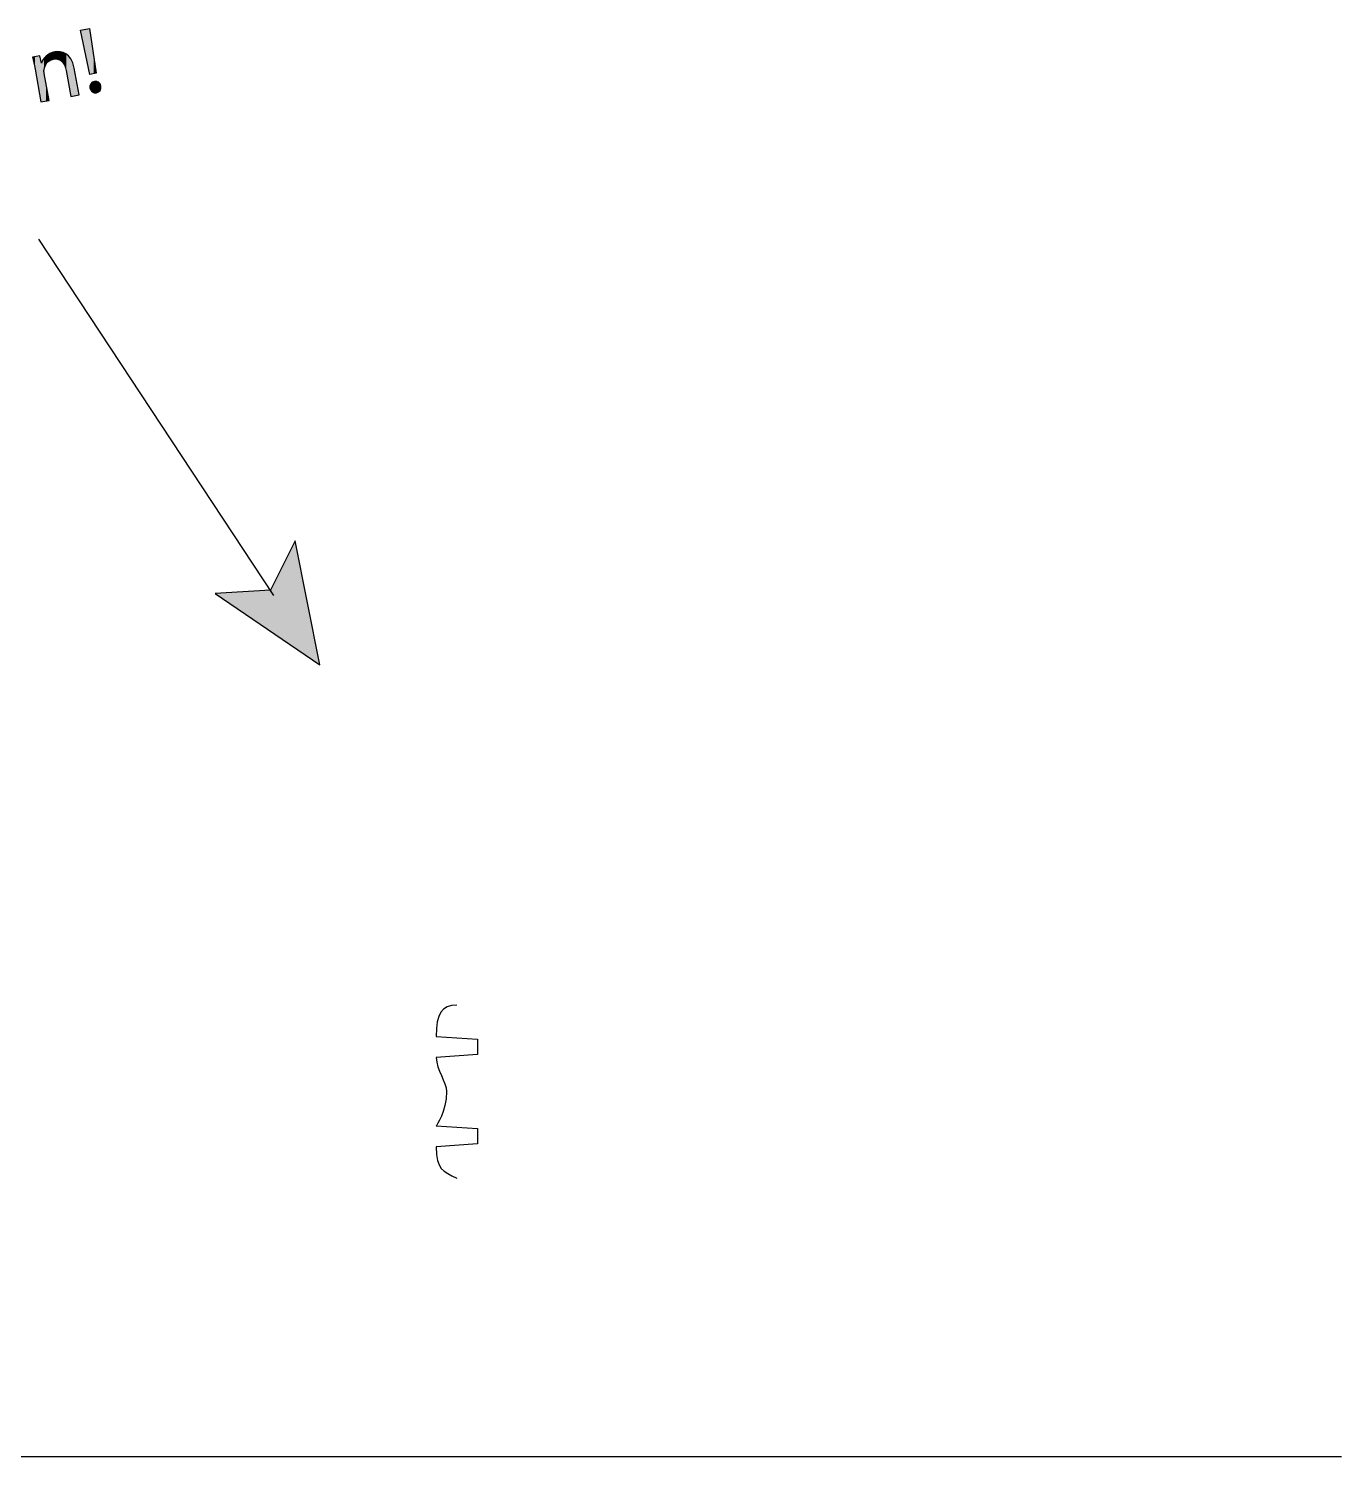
# Model space of a CAD drawing. Extents: x 86 to 546, y -315 to -72.
# Drawn here: x 322.8 to 545.9, y -314.6 to -72 of the extents above; entities that cross this region are included whole.
import ezdxf

# ---------------------------------------------------------------- set-up
doc = ezdxf.new("R2010")
doc.units = 0
doc.layers.add('LAYER_1', color=7, linetype='CONTINUOUS')

# ---------------------------------------------------------------- blocks, each defined once
blk = doc.blocks.new('*U15')
at = {"layer": 'LAYER_1', "color": 250}
for points in [[(323.65, -77.83), (323.43, -76.87), (323.65, -76.83)], [(323.87, -78.92), (323.65, -76.83), (323.87, -76.79)], [(323.65, -77.83), (323.65, -76.83), (323.87, -78.92)], [(324.66, -83.28), (323.87, -76.79), (324.66, -76.64)], [(323.87, -78.92), (323.87, -76.79), (324.66, -83.28)], [(324.66, -83.28), (324.66, -76.64), (324.87, -84.47)], [(325.11, -84.43), (324.99, -77.88), (325.11, -77.58)], [(325.27, -84.4), (325.11, -77.58), (325.27, -77.29)], [(325.39, -84.38), (325.27, -77.29), (325.39, -77.13)], [(325.4, -78.98), (325.39, -77.13), (325.4, -77.11)], [(325.43, -78.86), (325.4, -77.11), (325.43, -77.08)], [(325.46, -78.68), (325.43, -77.08), (325.46, -77.03)], [(325.49, -78.62), (325.46, -77.03), (325.49, -77)], [(325.57, -78.39), (325.49, -77), (325.57, -76.91)], [(325.71, -78.11), (325.57, -76.91), (325.71, -76.76)], [(325.74, -78.07), (325.71, -76.76), (325.74, -76.73)], [(325.9, -77.86), (325.74, -76.73), (325.9, -76.6)], [(326.05, -77.71), (325.9, -76.6), (326.05, -76.48)], [(326.12, -77.64), (326.05, -76.48), (326.12, -76.44)], [(326.26, -77.54), (326.12, -76.44), (326.26, -76.36)], [(326.38, -77.46), (326.26, -76.36), (326.38, -76.29)], [(326.4, -77.45), (326.38, -76.29), (326.4, -76.27)], [(326.68, -77.32), (326.4, -76.27), (326.68, -76.16)], [(326.8, -77.28), (326.68, -76.16), (326.8, -76.11)], [(327.01, -77.23), (326.8, -76.11), (327.01, -76.06)], [(327.25, -77.21), (327.01, -76.06), (327.25, -75.99)], [(327.46, -77.19), (327.25, -75.99), (327.46, -75.97)], [(327.68, -77.23), (327.46, -75.97), (327.68, -75.95)], [(327.46, -77.19), (327.46, -75.97), (327.68, -77.23)], [(327.68, -77.23), (327.68, -75.95), (327.86, -77.26)], [(327.86, -77.26), (327.86, -75.96), (328.14, -77.38)], [(328.14, -77.38), (328.14, -75.98), (328.21, -77.41)], [(328.21, -77.41), (328.21, -75.99), (328.5, -77.64)], [(328.5, -77.64), (328.5, -76.06), (328.63, -77.81)], [(328.63, -77.81), (328.63, -76.09), (328.74, -77.94)], [(328.74, -77.94), (328.74, -76.14), (328.93, -78.3)], [(328.93, -78.3), (328.93, -76.23), (329.07, -78.71)], [(329.07, -78.71), (329.07, -76.3), (329.11, -78.88)], [(329.11, -78.88), (329.11, -76.32), (329.18, -79.16)], [(329.18, -79.16), (329.18, -76.37), (329.57, -81.3)], [(329.57, -81.3), (329.57, -76.68), (329.77, -82.46)], [(329.77, -82.46), (329.77, -76.91), (329.97, -83.53)], [(329.97, -83.53), (329.97, -77.19), (329.97, -83.55)], [(324.99, -84.45), (324.96, -77.89), (324.99, -77.88)]]:
    blk.add_solid(points, dxfattribs=at)
at = {"layer": 'LAYER_1', "color": 250, "extrusion": (0, 0, -1)}
for points in [[(-324.87, -84.47), (-324.66, -76.64), (-324.87, -77.53)], [(-324.87, -84.47), (-324.87, -77.53), (-324.96, -84.46)], [(-324.96, -84.46), (-324.87, -77.53), (-324.96, -77.89)], [(-325.11, -84.43), (-325.11, -77.58), (-325.27, -84.4)], [(-325.27, -84.4), (-325.27, -77.29), (-325.39, -84.38)], [(-325.39, -79.29), (-325.39, -77.13), (-325.4, -78.98)], [(-325.4, -78.98), (-325.4, -77.11), (-325.43, -78.86)], [(-325.43, -78.86), (-325.43, -77.08), (-325.46, -78.68)], [(-325.46, -78.68), (-325.46, -77.03), (-325.49, -78.62)], [(-325.49, -78.62), (-325.49, -77), (-325.57, -78.39)], [(-325.57, -78.39), (-325.57, -76.91), (-325.71, -78.11)], [(-325.71, -78.11), (-325.71, -76.76), (-325.74, -78.07)], [(-325.74, -78.07), (-325.74, -76.73), (-325.9, -77.86)], [(-325.9, -77.86), (-325.9, -76.6), (-326.05, -77.71)], [(-326.05, -77.71), (-326.05, -76.48), (-326.12, -77.64)], [(-326.12, -77.64), (-326.12, -76.44), (-326.26, -77.54)], [(-326.26, -77.54), (-326.26, -76.36), (-326.38, -77.46)], [(-326.38, -77.46), (-326.38, -76.29), (-326.4, -77.45)], [(-326.4, -77.45), (-326.4, -76.27), (-326.68, -77.32)], [(-326.68, -77.32), (-326.68, -76.16), (-326.8, -77.28)], [(-326.8, -77.28), (-326.8, -76.11), (-327.01, -77.23)], [(-327.01, -77.23), (-327.01, -76.06), (-327.25, -77.21)], [(-327.25, -77.21), (-327.25, -75.99), (-327.46, -77.19)], [(-327.86, -77.26), (-327.68, -75.95), (-327.86, -75.96)], [(-328.14, -77.38), (-327.86, -75.96), (-328.14, -75.98)], [(-328.21, -77.41), (-328.14, -75.98), (-328.21, -75.99)], [(-328.5, -77.64), (-328.21, -75.99), (-328.5, -76.06)], [(-328.63, -77.81), (-328.5, -76.06), (-328.63, -76.09)], [(-328.74, -77.94), (-328.63, -76.09), (-328.74, -76.14)], [(-328.93, -78.3), (-328.74, -76.14), (-328.93, -76.23)], [(-329.07, -78.71), (-328.93, -76.23), (-329.07, -76.3)], [(-329.11, -78.88), (-329.07, -76.3), (-329.11, -76.32)], [(-329.18, -79.16), (-329.11, -76.32), (-329.18, -76.37)], [(-329.57, -81.3), (-329.18, -76.37), (-329.57, -76.68)], [(-329.77, -82.46), (-329.57, -76.68), (-329.77, -76.91)], [(-329.97, -83.53), (-329.77, -76.91), (-329.97, -77.19)], [(-329.97, -83.55), (-329.97, -77.19), (-329.97, -77.2)], [(-329.97, -83.55), (-329.97, -77.2), (-330.14, -83.52)], [(-330.14, -83.52), (-329.97, -77.2), (-330.14, -77.51)], [(-330.14, -83.52), (-330.14, -77.51), (-330.3, -83.49)], [(-330.3, -83.49), (-330.14, -77.51), (-330.3, -77.87)], [(-324.96, -84.46), (-324.96, -77.89), (-324.99, -84.45)], [(-324.99, -84.45), (-324.99, -77.88), (-325.11, -84.43)], [(-325.39, -84.38), (-325.39, -79.29), (-325.4, -84.38)], [(-325.4, -84.38), (-325.39, -79.29), (-325.4, -79.44)], [(-325.4, -84.38), (-325.4, -79.44), (-325.43, -84.37)], [(-325.43, -84.37), (-325.4, -79.44), (-325.43, -79.64)], [(-325.43, -84.37), (-325.43, -79.64), (-325.46, -84.37)], [(-325.46, -84.37), (-325.43, -79.64), (-325.46, -79.84)], [(-325.46, -84.37), (-325.46, -79.84), (-325.49, -84.36)], [(-325.49, -84.36), (-325.46, -79.84), (-325.49, -79.96)], [(-325.49, -84.36), (-325.49, -79.96), (-325.57, -84.35)], [(-325.57, -84.35), (-325.49, -79.96), (-325.57, -80.41)], [(-330.3, -83.49), (-330.3, -77.87), (-330.43, -83.47)], [(-330.43, -83.47), (-330.3, -77.87), (-330.43, -78.29)], [(-330.43, -83.47), (-330.43, -78.29), (-330.53, -83.45)], [(-330.53, -83.45), (-330.43, -78.29), (-330.53, -78.75)], [(-330.53, -83.45), (-330.53, -78.75), (-331.36, -83.3)], [(-325.57, -84.35), (-325.57, -80.41), (-325.71, -84.32)], [(-325.71, -84.32), (-325.57, -80.41), (-325.71, -81.22)], [(-325.71, -84.32), (-325.71, -81.22), (-325.74, -84.32)], [(-325.74, -84.32), (-325.71, -81.22), (-325.74, -81.39)], [(-325.74, -84.32), (-325.74, -81.39), (-325.9, -84.29)], [(-325.9, -84.29), (-325.74, -81.39), (-325.9, -82.24)], [(-325.9, -84.29), (-325.9, -82.24), (-326.05, -84.26)], [(-326.05, -84.26), (-325.9, -82.24), (-326.05, -83.08)], [(-326.05, -84.26), (-326.05, -83.08), (-326.12, -84.25)], [(-326.12, -84.25), (-326.05, -83.08), (-326.12, -83.48)], [(-326.12, -84.25), (-326.12, -83.48), (-326.26, -84.22)]]:
    blk.add_solid(points, dxfattribs=at)
blk = doc.blocks.new('*U16')
at = {"layer": 'LAYER_1', "color": 250}
for points in [[(333.1, -79.44), (331.59, -72.3), (333.1, -72.02)], [(333.1, -79.44), (333.1, -72.02), (333.18, -79.79)], [(333.18, -79.79), (333.18, -72.52), (333.18, -79.81)], [(333.18, -79.81), (333.18, -72.55), (333.18, -79.81)], [(333.2, -82.13), (333.18, -81.83), (333.2, -81.73)], [(333.18, -82.03), (333.18, -81.93), (333.18, -81.83)], [(333.18, -82.03), (333.18, -81.83), (333.18, -82.03)], [(333.18, -82.03), (333.18, -81.83), (333.18, -81.83)], [(333.18, -82.03), (333.18, -81.83), (333.18, -82.03)], [(333.18, -82.03), (333.18, -81.83), (333.18, -81.83)], [(333.18, -82.03), (333.18, -81.83), (333.2, -82.13)], [(333.22, -82.23), (333.2, -81.73), (333.22, -81.64)], [(333.2, -82.13), (333.2, -81.73), (333.2, -82.14)], [(333.2, -82.14), (333.2, -81.73), (333.2, -81.73)], [(333.2, -82.14), (333.2, -81.73), (333.22, -82.23)], [(333.25, -82.33), (333.22, -81.63), (333.25, -81.55)], [(333.22, -82.24), (333.22, -81.64), (333.22, -81.63)], [(333.22, -82.24), (333.22, -81.63), (333.25, -82.33)], [(333.22, -82.23), (333.22, -81.64), (333.22, -82.24)], [(333.29, -82.42), (333.25, -81.55), (333.29, -81.47)], [(333.25, -82.33), (333.25, -81.55), (333.25, -82.33)], [(333.25, -82.33), (333.25, -81.55), (333.25, -81.55)], [(333.25, -82.33), (333.25, -81.55), (333.29, -82.42)], [(333.33, -82.51), (333.29, -81.46), (333.33, -81.39)], [(333.29, -82.42), (333.29, -81.47), (333.29, -81.46)], [(333.29, -82.42), (333.29, -81.46), (333.33, -82.51)], [(333.29, -82.42), (333.29, -81.47), (333.29, -82.42)], [(333.39, -82.59), (333.33, -81.39), (333.39, -81.32)], [(333.33, -82.51), (333.33, -81.39), (333.33, -82.51)], [(333.33, -82.51), (333.33, -81.39), (333.33, -81.39)], [(333.33, -82.51), (333.33, -81.39), (333.39, -82.59)], [(333.45, -82.66), (333.39, -81.31), (333.45, -81.25)], [(333.39, -82.59), (333.39, -81.32), (333.39, -81.31)], [(333.39, -82.59), (333.39, -81.31), (333.45, -82.66)], [(333.39, -82.59), (333.39, -81.32), (333.39, -82.59)], [(333.51, -82.73), (333.45, -81.25), (333.51, -81.19)], [(333.45, -82.66), (333.45, -81.25), (333.45, -82.66)], [(333.45, -82.66), (333.45, -81.25), (333.45, -81.25)], [(333.45, -82.66), (333.45, -81.25), (333.51, -82.73)], [(333.51, -82.73), (333.51, -81.19), (333.52, -82.73)], [(333.52, -82.73), (333.51, -81.19), (333.52, -81.19)], [(333.58, -82.78), (333.52, -81.19), (333.58, -81.14)], [(333.52, -82.73), (333.52, -81.19), (333.58, -82.78)], [(333.59, -82.79), (333.58, -81.14), (333.59, -81.13)], [(333.58, -82.78), (333.58, -81.14), (333.59, -82.79)], [(333.66, -82.83), (333.59, -81.13), (333.66, -81.09)], [(333.59, -82.79), (333.59, -81.13), (333.66, -82.83)], [(333.67, -82.84), (333.66, -81.09), (333.67, -81.08)], [(333.66, -82.83), (333.66, -81.09), (333.67, -82.84)], [(333.74, -82.88), (333.67, -81.08), (333.74, -81.05)], [(333.67, -82.84), (333.67, -81.08), (333.74, -82.88)], [(333.74, -82.88), (333.74, -81.05), (333.76, -82.89)], [(333.76, -82.89), (333.74, -81.05), (333.76, -81.05)], [(333.82, -82.91), (333.76, -81.05), (333.82, -81.02)], [(333.76, -82.89), (333.76, -81.05), (333.82, -82.91)], [(333.85, -82.92), (333.82, -81.02), (333.85, -81.01)], [(333.82, -82.91), (333.82, -81.02), (333.85, -82.92)], [(333.91, -82.94), (333.85, -81.01), (333.91, -81)], [(333.85, -82.92), (333.85, -81.01), (333.91, -82.94)], [(333.95, -82.94), (333.91, -81), (333.95, -80.99)], [(333.91, -82.94), (333.91, -81), (333.95, -82.94)], [(334, -82.95), (333.95, -80.99), (334, -80.98)], [(333.95, -82.94), (333.95, -80.99), (334, -82.95)], [(334, -82.95), (334, -80.98), (334.05, -82.96)], [(334.05, -82.96), (334, -80.98), (334.05, -80.98)], [(334.05, -82.96), (334.05, -80.98), (334.1, -82.96)], [(334.1, -82.96), (334.05, -80.98), (334.1, -80.98)], [(334.15, -82.96), (334.1, -80.98), (334.15, -80.97)]]:
    blk.add_solid(points, dxfattribs=at)
at = {"layer": 'LAYER_1', "color": 250, "extrusion": (0, 0, -1)}
for points in [[(-333.18, -79.79), (-333.1, -72.02), (-333.18, -72.52)], [(-333.18, -79.81), (-333.18, -72.52), (-333.18, -72.55)], [(-333.18, -79.81), (-333.18, -72.55), (-333.18, -72.55)], [(-333.18, -79.81), (-333.18, -72.55), (-333.18, -79.81)], [(-333.18, -79.81), (-333.18, -72.55), (-333.18, -72.55)], [(-333.18, -79.81), (-333.18, -72.55), (-333.2, -79.81)], [(-333.2, -79.81), (-333.18, -72.55), (-333.2, -72.64)], [(-333.2, -79.81), (-333.2, -72.64), (-333.2, -79.81)], [(-333.2, -79.81), (-333.2, -72.64), (-333.2, -72.64)], [(-333.2, -79.81), (-333.2, -72.64), (-333.22, -79.81)], [(-333.22, -79.81), (-333.2, -72.64), (-333.22, -72.78)], [(-333.22, -79.81), (-333.22, -72.78), (-333.22, -79.81)], [(-333.22, -79.81), (-333.22, -72.78), (-333.22, -72.79)], [(-333.22, -79.81), (-333.22, -72.79), (-333.25, -79.8)], [(-333.25, -79.8), (-333.22, -72.79), (-333.25, -72.98)], [(-333.25, -79.8), (-333.25, -72.98), (-333.25, -79.8)], [(-333.25, -79.8), (-333.25, -72.98), (-333.25, -73)], [(-333.25, -79.8), (-333.25, -73), (-333.29, -79.79)], [(-333.29, -79.79), (-333.25, -73), (-333.29, -73.24)], [(-333.29, -79.79), (-333.29, -73.24), (-333.29, -79.79)], [(-333.29, -79.79), (-333.29, -73.24), (-333.29, -73.25)], [(-333.29, -79.79), (-333.29, -73.25), (-333.33, -79.79)], [(-333.33, -79.79), (-333.29, -73.25), (-333.33, -73.55)], [(-333.33, -79.79), (-333.33, -73.55), (-333.33, -79.79)], [(-333.33, -79.79), (-333.33, -73.55), (-333.33, -73.55)], [(-333.33, -79.79), (-333.33, -73.55), (-333.39, -79.78)], [(-333.39, -79.78), (-333.33, -73.55), (-333.39, -73.9)], [(-333.39, -79.78), (-333.39, -73.9), (-333.39, -79.78)], [(-333.39, -79.78), (-333.39, -73.9), (-333.39, -73.9)], [(-333.39, -79.78), (-333.39, -73.9), (-333.45, -79.77)], [(-333.45, -79.77), (-333.39, -73.9), (-333.45, -74.29)], [(-333.45, -79.77), (-333.45, -74.29), (-333.45, -79.76)], [(-333.45, -79.76), (-333.45, -74.29), (-333.45, -74.31)], [(-333.45, -79.76), (-333.45, -74.31), (-333.51, -79.75)], [(-333.51, -79.75), (-333.45, -74.31), (-333.51, -74.72)], [(-333.51, -79.75), (-333.51, -74.72), (-333.52, -79.75)], [(-333.52, -79.75), (-333.51, -74.72), (-333.52, -74.76)], [(-333.52, -79.75), (-333.52, -74.76), (-333.58, -79.74)], [(-333.58, -79.74), (-333.52, -74.76), (-333.58, -75.18)], [(-333.58, -79.74), (-333.58, -75.18), (-333.59, -79.74)], [(-333.59, -79.74), (-333.58, -75.18), (-333.59, -75.25)], [(-333.59, -79.74), (-333.59, -75.25), (-333.66, -79.73)], [(-333.66, -79.73), (-333.59, -75.25), (-333.66, -75.68)], [(-333.66, -79.73), (-333.66, -75.68), (-333.67, -79.72)], [(-333.67, -79.72), (-333.66, -75.68), (-333.67, -75.78)], [(-333.67, -79.72), (-333.67, -75.78), (-333.74, -79.71)], [(-333.74, -79.71), (-333.67, -75.78), (-333.74, -76.21)], [(-333.74, -79.71), (-333.74, -76.21), (-333.76, -79.71)], [(-333.76, -79.71), (-333.74, -76.21), (-333.76, -76.36)], [(-333.76, -79.71), (-333.76, -76.36), (-333.82, -79.7)], [(-333.82, -79.7), (-333.76, -76.36), (-333.82, -76.78)], [(-333.82, -79.7), (-333.82, -76.78), (-333.85, -79.69)], [(-333.85, -79.69), (-333.82, -76.78), (-333.85, -76.97)], [(-333.85, -79.69), (-333.85, -76.97), (-333.91, -79.68)], [(-333.91, -79.68), (-333.85, -76.97), (-333.91, -77.37)], [(-333.91, -79.68), (-333.91, -77.37), (-333.95, -79.67)], [(-333.95, -79.67), (-333.91, -77.37), (-333.95, -77.61)], [(-333.95, -79.67), (-333.95, -77.61), (-334, -79.66)], [(-334, -79.66), (-333.95, -77.61), (-334, -77.98)], [(-334, -79.66), (-334, -77.98), (-334.05, -79.66)], [(-334.05, -79.66), (-334, -77.98), (-334.05, -78.3)], [(-334.05, -79.66), (-334.05, -78.3), (-334.1, -79.65)], [(-334.1, -79.65), (-334.05, -78.3), (-334.1, -78.62)], [(-334.1, -79.65), (-334.1, -78.62), (-334.15, -79.64)], [(-334.15, -79.64), (-334.1, -78.62), (-334.15, -78.97)], [(-334.15, -79.64), (-334.15, -78.97), (-334.2, -79.63)], [(-334.2, -79.63), (-334.15, -78.97), (-334.2, -79.28)], [(-334.2, -79.63), (-334.2, -79.28), (-334.25, -79.62)], [(-334.25, -79.62), (-334.2, -79.28), (-334.25, -79.62)], [(-334.25, -79.62), (-334.25, -79.62), (-334.25, -79.62)], [(-334.1, -82.96), (-334.1, -80.98), (-334.15, -82.96)], [(-334.15, -82.96), (-334.15, -80.97), (-334.2, -82.96)], [(-334.2, -82.96), (-334.15, -80.97), (-334.2, -80.98)], [(-334.2, -82.96), (-334.2, -80.98), (-334.25, -82.95)], [(-334.25, -82.95), (-334.2, -80.98), (-334.25, -80.98)], [(-334.25, -82.95), (-334.25, -80.98), (-334.25, -82.95)], [(-334.25, -82.95), (-334.25, -80.98), (-334.25, -80.98)], [(-334.25, -82.95), (-334.25, -80.98), (-334.3, -82.94)], [(-334.3, -82.94), (-334.25, -80.98), (-334.3, -80.99)], [(-334.3, -82.94), (-334.3, -80.99), (-334.35, -82.93)], [(-334.35, -82.93), (-334.3, -80.99), (-334.35, -80.99)], [(-334.35, -82.93), (-334.35, -80.99), (-334.41, -82.92)], [(-334.41, -82.92), (-334.35, -80.99), (-334.41, -81.01)], [(-334.41, -82.92), (-334.41, -81.01), (-334.44, -82.91)], [(-334.44, -82.91), (-334.41, -81.01), (-334.44, -81.02)], [(-334.44, -82.91), (-334.44, -81.02), (-334.5, -82.89)], [(-334.5, -82.89), (-334.44, -81.02), (-334.5, -81.05)], [(-334.5, -82.89), (-334.5, -81.05), (-334.52, -82.88)], [(-334.52, -82.88), (-334.5, -81.05), (-334.52, -81.05)], [(-334.52, -82.88), (-334.52, -81.05), (-334.59, -82.85)], [(-334.59, -82.85), (-334.52, -81.05), (-334.59, -81.09)], [(-334.59, -82.85), (-334.59, -81.09), (-334.6, -82.84)], [(-334.6, -82.84), (-334.59, -81.09), (-334.6, -81.09)], [(-334.6, -82.84), (-334.6, -81.09), (-334.67, -82.8)], [(-334.67, -82.8), (-334.6, -81.09), (-334.67, -81.14)], [(-334.67, -82.8), (-334.67, -81.14), (-334.68, -82.8)], [(-334.68, -82.8), (-334.67, -81.14), (-334.68, -81.14)], [(-334.68, -82.8), (-334.68, -81.14), (-334.74, -82.75)], [(-334.74, -82.75), (-334.68, -81.14), (-334.74, -81.2)], [(-334.74, -82.75), (-334.74, -81.2), (-334.75, -82.74)], [(-334.75, -82.74), (-334.74, -81.2), (-334.75, -81.21)], [(-334.75, -82.74), (-334.75, -81.21), (-334.81, -82.69)], [(-334.81, -82.69), (-334.75, -81.21), (-334.81, -81.27)], [(-334.81, -82.69), (-334.81, -81.27), (-334.82, -82.68)], [(-334.82, -82.68), (-334.81, -81.27), (-334.82, -81.28)], [(-334.82, -82.68), (-334.82, -81.28), (-334.87, -82.62)], [(-334.87, -82.62), (-334.82, -81.28), (-334.87, -81.34)], [(-334.87, -82.62), (-334.87, -81.34), (-334.88, -82.61)], [(-334.88, -82.61), (-334.87, -81.34), (-334.88, -81.36)], [(-334.88, -82.61), (-334.88, -81.36), (-334.92, -82.55)], [(-334.92, -82.55), (-334.88, -81.36), (-334.92, -81.42)], [(-334.92, -82.55), (-334.92, -81.42), (-334.93, -82.54)], [(-334.93, -82.54), (-334.92, -81.42), (-334.93, -81.44)], [(-334.93, -82.54), (-334.93, -81.44), (-334.96, -82.48)], [(-334.96, -82.48), (-334.93, -81.44), (-334.96, -81.51)], [(-334.96, -82.48), (-334.96, -81.51), (-334.97, -82.46)], [(-334.97, -82.46), (-334.96, -81.51), (-334.97, -81.53)], [(-334.97, -82.46), (-334.97, -81.53), (-335, -82.4)], [(-335, -82.4), (-334.97, -81.53), (-335, -81.6)], [(-335, -82.4), (-335, -81.6), (-335.01, -82.38)], [(-335.01, -82.38), (-335, -81.6), (-335.01, -81.63)], [(-335.01, -82.38), (-335.01, -81.63), (-335.03, -82.31)], [(-335.03, -82.31), (-335.01, -81.63), (-335.03, -81.7)], [(-335.03, -82.31), (-335.03, -81.7), (-335.04, -82.29)], [(-335.04, -82.29), (-335.03, -81.7), (-335.04, -81.73)], [(-335.04, -82.29), (-335.04, -81.73), (-335.05, -82.22)], [(-335.05, -82.22), (-335.04, -81.73), (-335.05, -81.8)], [(-335.05, -82.22), (-335.05, -81.8), (-335.06, -82.2)], [(-335.06, -82.2), (-335.05, -81.8), (-335.06, -81.83)], [(-335.06, -82.2), (-335.06, -81.83), (-335.07, -82.12)], [(-335.07, -82.12), (-335.06, -81.83), (-335.07, -81.9)], [(-335.07, -82.12), (-335.07, -81.9), (-335.07, -82.1)], [(-335.07, -82.1), (-335.07, -81.9), (-335.07, -81.94)], [(-335.07, -82.1), (-335.07, -81.94), (-335.07, -82)]]:
    blk.add_solid(points, dxfattribs=at)
blk = doc.blocks.new('BLOCK_2')
at = {"layer": 'LAYER_1'}
blk.add_lwpolyline([(333.18, -79.81), (331.59, -72.3), (333.1, -72.02), (334.25, -79.62), (333.18, -79.81)], dxfattribs=at)
for points, knots in [([(323.87, -78.92), (323.72, -78.13), (323.59, -77.49), (323.43, -76.87), (323.43, -76.87), (324.66, -76.64), (324.66, -76.64), (324.66, -76.64), (324.96, -77.89), (324.96, -77.89), (324.96, -77.89), (324.99, -77.88), (324.99, -77.88), (325.24, -77.09), (325.99, -76.22), (327.25, -75.99), (328.31, -75.8), (330.06, -76.14), (330.53, -78.75), (330.53, -78.75), (331.36, -83.3), (331.36, -83.3), (331.36, -83.3), (329.97, -83.55), (329.97, -83.55), (329.97, -83.55), (329.18, -79.16), (329.18, -79.16), (328.95, -77.93), (328.31, -76.99), (327.01, -77.23), (326.09, -77.39), (325.5, -78.17), (325.4, -78.98), (325.37, -79.16), (325.38, -79.41), (325.43, -79.64), (325.43, -79.64), (326.26, -84.22), (326.26, -84.22), (326.26, -84.22), (324.87, -84.47), (324.87, -84.47), (324.87, -84.47), (323.87, -78.92), (323.87, -78.92)], [0, 0, 0, 0, 1, 1, 1, 2, 2, 2, 3, 3, 3, 4, 4, 4, 5, 5, 5, 6, 6, 6, 7, 7, 7, 8, 8, 8, 9, 9, 9, 10, 10, 10, 11, 11, 11, 12, 12, 12, 13, 13, 13, 14, 14, 14, 15, 15, 15, 15]), ([(333.2, -82.14), (333.09, -81.57), (333.41, -81.09), (333.95, -80.99), (334.52, -80.89), (334.95, -81.23), (335.05, -81.8), (335.15, -82.35), (334.87, -82.84), (334.3, -82.94), (333.75, -83.04), (333.3, -82.69), (333.2, -82.14)], [0, 0, 0, 0, 1, 1, 1, 2, 2, 2, 3, 3, 3, 4, 4, 4, 4])]:
    blk.add_open_spline(points, degree=3, knots=knots, dxfattribs=at)
at = {"layer": 'LAYER_1', "color": 250}
for name in ['*U16', '*U15']:
    blk.add_blockref(name, (0, 0), dxfattribs=at)
blk = doc.blocks.new('*U17')
at = {"layer": 'LAYER_1', "color": 250}
for points in [[(368.08, -177.26), (363.9, -167.45), (368.08, -159.03)], [(368.08, -177.26), (368.08, -159.03), (372.26, -180.12)], [(363.9, -174.41), (354.51, -167.99), (363.9, -167.45)], [(363.9, -174.41), (363.9, -167.45), (368.08, -177.26)]]:
    blk.add_solid(points, dxfattribs=at)
blk = doc.blocks.new('BLOCK_5')
at = {"layer": 'LAYER_1'}
blk.add_lwpolyline([(372.26, -180.12), (368.08, -159.03), (363.9, -167.45), (354.51, -167.99), (372.26, -180.12)], dxfattribs=at)
at = {"layer": 'LAYER_1', "color": 250}
blk.add_blockref('*U17', (0, 0), dxfattribs=at)
blk = doc.blocks.new('BLOCK_4')
at = {"layer": 'LAYER_1', "color": 250}
blk.add_lwpolyline([(364.48, -168.34), (324.5, -107.81)], dxfattribs=at)
at = {"layer": 'LAYER_1'}
blk.add_blockref('BLOCK_5', (0, 0), dxfattribs=at)
blk = doc.blocks.new('BLOCK_3')
at = {"layer": 'LAYER_1'}
blk.add_blockref('BLOCK_4', (0, 0), dxfattribs=at)

msp = doc.modelspace()

# ---------------------------------------------------------------- linework, layer by layer
at = {"layer": 'LAYER_1'}
msp.add_lwpolyline([(122.86, -314.62), (545.91, -314.62)], dxfattribs=at)
msp.add_open_spline([(395.56, -237.94), (392.94, -237.94), (392.06, -239.39), (392.06, -243.25), (392.06, -243.25), (399.06, -243.75), (399.06, -243.75), (399.06, -243.75), (399.06, -246.35), (399.06, -246.35), (399.06, -246.35), (392.06, -246.85), (392.06, -246.85), (392.06, -248.96), (393.82, -250.93), (393.82, -252.64), (393.82, -256.1), (392.06, -258.42), (392.06, -258.42), (392.06, -258.42), (399.06, -258.92), (399.06, -258.92), (399.06, -258.92), (399.06, -261.52), (399.06, -261.52), (399.06, -261.52), (392.06, -262.02), (392.06, -262.02), (392.06, -265.87), (393.19, -266.22), (395.56, -267.33)], degree=3, knots=[0, 0, 0, 0, 1, 1, 1, 2, 2, 2, 3, 3, 3, 4, 4, 4, 5, 5, 5, 6, 6, 6, 7, 7, 7, 8, 8, 8, 9, 9, 9, 10, 10, 10, 10], dxfattribs=at)

# ---------------------------------------------------------------- block references
for name in ['BLOCK_2', 'BLOCK_3']:
    msp.add_blockref(name, (0, 0), dxfattribs=at)

doc.saveas('drawing.dxf')
